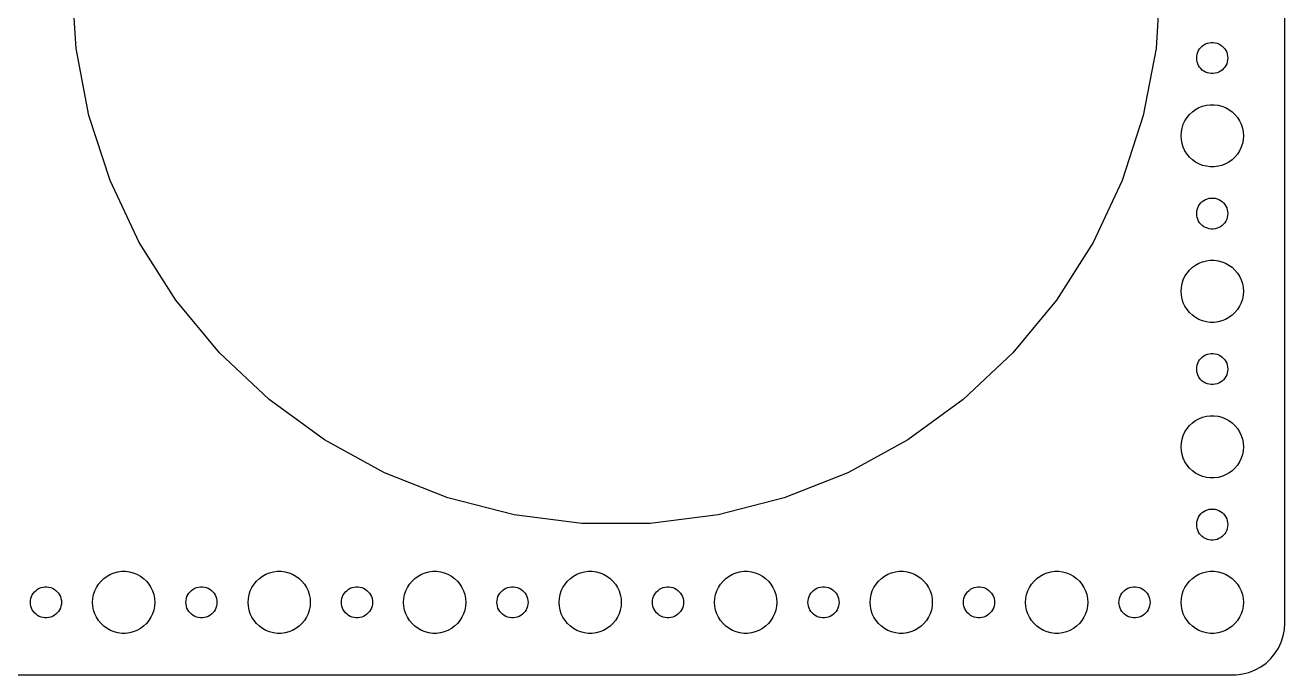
# Model space of a CAD drawing. Header units: metres. Extents: x -284 to 284, y -67 to 67.
# Drawn here: x 163 to 284.5, y -67 to -4.3 of the extents above; entities that cross this region are included whole.
import ezdxf

# ---------------------------------------------------------------- set-up
doc = ezdxf.new("R2010")
doc.units = ezdxf.units.M

msp = doc.modelspace()

# ---------------------------------------------------------------- linework, layer by layer
for p, q in [((284.5, -62), (284.5, 62)), ((167.914, -6.57999), (167.5, 0)), ((272.5, 0), (272.086, -6.57999)), ((276.861, -6.14275), (277.036, -6.07341)), ((277.036, -6.07341), (277.219, -6.02657)), ((277.219, -6.02657), (277.406, -6.00294)), ((277.406, -6.00294), (277.594, -6.00294)), ((277.594, -6.00294), (277.781, -6.02657)), ((277.781, -6.02657), (277.964, -6.07341)), ((277.964, -6.07341), (278.139, -6.14275)), ((169.149, -13.0562), (167.914, -6.57999)), ((272.086, -6.57999), (270.851, -13.0562)), ((276.012, -7.312), (276.047, -7.12695)), ((276.047, -7.12695), (276.105, -6.9478)), ((276.105, -6.9478), (276.186, -6.77736)), ((276.186, -6.77736), (276.286, -6.61832)), ((276.286, -6.61832), (276.407, -6.47318)), ((276.407, -6.47318), (276.544, -6.34422)), ((276.544, -6.34422), (276.696, -6.23351)), ((276.696, -6.23351), (276.861, -6.14275)), ((278.139, -6.14275), (278.304, -6.23351)), ((278.304, -6.23351), (278.456, -6.34422)), ((278.456, -6.34422), (278.593, -6.47318)), ((278.593, -6.47318), (278.714, -6.61832)), ((278.714, -6.61832), (278.814, -6.77736)), ((278.814, -6.77736), (278.895, -6.9478)), ((278.895, -6.9478), (278.953, -7.12695)), ((278.953, -7.12695), (278.988, -7.312)), ((276, -7.5), (276.012, -7.312)), ((276.012, -7.68799), (276, -7.5)), ((276.047, -7.87303), (276.012, -7.68799)), ((276.105, -8.05219), (276.047, -7.87303)), ((276.186, -8.22263), (276.105, -8.05219)), ((276.286, -8.38167), (276.186, -8.22263)), ((276.407, -8.52681), (276.286, -8.38167)), ((278.714, -8.38167), (278.593, -8.52681)), ((278.814, -8.22263), (278.714, -8.38167)), ((278.895, -8.05219), (278.814, -8.22263)), ((278.953, -7.87303), (278.895, -8.05219)), ((278.988, -7.68799), (278.953, -7.87303)), ((278.988, -7.312), (279, -7.5)), ((279, -7.5), (278.988, -7.68799)), ((276.544, -8.65576), (276.407, -8.52681)), ((276.696, -8.76648), (276.544, -8.65576)), ((276.861, -8.85724), (276.696, -8.76648)), ((277.036, -8.92657), (276.861, -8.85724)), ((277.219, -8.97342), (277.036, -8.92657)), ((277.406, -8.99704), (277.219, -8.97342)), ((277.594, -8.99704), (277.406, -8.99704)), ((277.781, -8.97342), (277.594, -8.99704)), ((277.964, -8.92657), (277.781, -8.97342)), ((278.139, -8.85724), (277.964, -8.92657)), ((278.304, -8.76648), (278.139, -8.85724)), ((278.456, -8.65576), (278.304, -8.76648)), ((278.593, -8.52681), (278.456, -8.65576)), ((276.223, -12.2855), (276.573, -12.1468)), ((276.573, -12.1468), (276.938, -12.0531)), ((276.938, -12.0531), (277.312, -12.0059)), ((277.312, -12.0059), (277.688, -12.0059)), ((277.688, -12.0059), (278.062, -12.0531)), ((278.062, -12.0531), (278.427, -12.1468)), ((278.427, -12.1468), (278.777, -12.2855)), ((171.187, -19.3265), (169.149, -13.0562)), ((270.851, -13.0562), (268.813, -19.3265)), ((274.871, -13.5547), (275.073, -13.2366)), ((275.073, -13.2366), (275.313, -12.9464)), ((275.313, -12.9464), (275.588, -12.6884)), ((275.588, -12.6884), (275.893, -12.467)), ((275.893, -12.467), (276.223, -12.2855)), ((278.777, -12.2855), (279.107, -12.467)), ((279.107, -12.467), (279.412, -12.6884)), ((279.412, -12.6884), (279.687, -12.9464)), ((279.687, -12.9464), (279.927, -13.2366)), ((279.927, -13.2366), (280.129, -13.5547)), ((274.524, -14.624), (274.594, -14.2539)), ((274.594, -14.2539), (274.711, -13.8956)), ((274.711, -13.8956), (274.871, -13.5547)), ((280.129, -13.5547), (280.289, -13.8956)), ((280.289, -13.8956), (280.406, -14.2539)), ((280.406, -14.2539), (280.476, -14.624)), ((274.5, -15), (274.524, -14.624)), ((274.524, -15.376), (274.5, -15)), ((274.594, -15.7461), (274.524, -15.376)), ((274.711, -16.1044), (274.594, -15.7461)), ((280.406, -15.7461), (280.289, -16.1044)), ((280.476, -15.376), (280.406, -15.7461)), ((280.476, -14.624), (280.5, -15)), ((280.5, -15), (280.476, -15.376)), ((274.871, -16.4453), (274.711, -16.1044)), ((275.073, -16.7634), (274.871, -16.4453)), ((275.313, -17.0536), (275.073, -16.7634)), ((279.927, -16.7634), (279.687, -17.0536)), ((280.129, -16.4453), (279.927, -16.7634)), ((280.289, -16.1044), (280.129, -16.4453)), ((275.588, -17.3115), (275.313, -17.0536)), ((275.893, -17.533), (275.588, -17.3115)), ((276.223, -17.7145), (275.893, -17.533)), ((276.573, -17.8532), (276.223, -17.7145)), ((276.938, -17.9469), (276.573, -17.8532)), ((277.312, -17.9941), (276.938, -17.9469)), ((277.688, -17.9941), (277.312, -17.9941)), ((278.062, -17.9469), (277.688, -17.9941)), ((278.427, -17.8532), (278.062, -17.9469)), ((278.777, -17.7145), (278.427, -17.8532)), ((279.107, -17.533), (278.777, -17.7145)), ((279.412, -17.3115), (279.107, -17.533)), ((279.687, -17.0536), (279.412, -17.3115)), ((173.994, -25.2921), (171.187, -19.3265)), ((268.813, -19.3265), (266.006, -25.2921)), ((276.105, -21.9478), (276.186, -21.7774)), ((276.186, -21.7774), (276.286, -21.6183)), ((276.286, -21.6183), (276.407, -21.4732)), ((276.407, -21.4732), (276.544, -21.3442)), ((276.544, -21.3442), (276.696, -21.2335)), ((276.696, -21.2335), (276.861, -21.1427)), ((276.861, -21.1427), (277.036, -21.0734)), ((277.036, -21.0734), (277.219, -21.0266)), ((277.219, -21.0266), (277.406, -21.003)), ((277.406, -21.003), (277.594, -21.003)), ((277.594, -21.003), (277.781, -21.0266)), ((277.781, -21.0266), (277.964, -21.0734)), ((277.964, -21.0734), (278.139, -21.1427)), ((278.139, -21.1427), (278.304, -21.2335)), ((278.304, -21.2335), (278.456, -21.3442)), ((278.456, -21.3442), (278.593, -21.4732)), ((278.593, -21.4732), (278.714, -21.6183)), ((278.714, -21.6183), (278.814, -21.7774)), ((278.814, -21.7774), (278.895, -21.9478)), ((276, -22.5), (276.012, -22.312)), ((276.012, -22.688), (276, -22.5)), ((276.012, -22.312), (276.047, -22.127)), ((276.047, -22.873), (276.012, -22.688)), ((276.047, -22.127), (276.105, -21.9478)), ((276.105, -23.0522), (276.047, -22.873)), ((276.186, -23.2226), (276.105, -23.0522)), ((278.895, -23.0522), (278.814, -23.2226)), ((278.895, -21.9478), (278.953, -22.127)), ((278.953, -22.873), (278.895, -23.0522)), ((278.953, -22.127), (278.988, -22.312)), ((278.988, -22.688), (278.953, -22.873)), ((278.988, -22.312), (279, -22.5)), ((279, -22.5), (278.988, -22.688)), ((276.286, -23.3817), (276.186, -23.2226)), ((276.407, -23.5268), (276.286, -23.3817)), ((276.544, -23.6558), (276.407, -23.5268)), ((276.696, -23.7665), (276.544, -23.6558)), ((276.861, -23.8572), (276.696, -23.7665)), ((277.036, -23.9266), (276.861, -23.8572)), ((277.219, -23.9734), (277.036, -23.9266)), ((277.406, -23.997), (277.219, -23.9734)), ((277.594, -23.997), (277.406, -23.997)), ((277.781, -23.9734), (277.594, -23.997)), ((277.964, -23.9266), (277.781, -23.9734)), ((278.139, -23.8572), (277.964, -23.9266)), ((278.304, -23.7665), (278.139, -23.8572)), ((278.456, -23.6558), (278.304, -23.7665)), ((278.593, -23.5268), (278.456, -23.6558)), ((278.714, -23.3817), (278.593, -23.5268)), ((278.814, -23.2226), (278.714, -23.3817)), ((177.527, -30.8587), (173.994, -25.2921)), ((266.006, -25.2921), (262.473, -30.8587)), ((275.313, -27.9464), (275.588, -27.6884)), ((275.588, -27.6884), (275.893, -27.467)), ((275.893, -27.467), (276.223, -27.2855)), ((276.223, -27.2855), (276.573, -27.1468)), ((276.573, -27.1468), (276.938, -27.0531)), ((276.938, -27.0531), (277.312, -27.0059)), ((277.312, -27.0059), (277.688, -27.0059)), ((277.688, -27.0059), (278.062, -27.0531)), ((278.062, -27.0531), (278.427, -27.1468)), ((278.427, -27.1468), (278.777, -27.2855)), ((278.777, -27.2855), (279.107, -27.467)), ((279.107, -27.467), (279.412, -27.6884)), ((279.412, -27.6884), (279.687, -27.9464)), ((274.594, -29.2539), (274.711, -28.8956)), ((274.711, -28.8956), (274.871, -28.5547)), ((274.871, -28.5547), (275.073, -28.2366)), ((275.073, -28.2366), (275.313, -27.9464)), ((279.687, -27.9464), (279.927, -28.2366)), ((279.927, -28.2366), (280.129, -28.5547)), ((280.129, -28.5547), (280.289, -28.8956)), ((280.289, -28.8956), (280.406, -29.2539)), ((274.5, -30), (274.524, -29.624)), ((274.524, -30.376), (274.5, -30)), ((274.524, -29.624), (274.594, -29.2539)), ((280.406, -29.2539), (280.476, -29.624)), ((280.476, -29.624), (280.5, -30)), ((280.5, -30), (280.476, -30.376)), ((181.729, -35.9387), (177.527, -30.8587)), ((262.473, -30.8587), (258.271, -35.9387)), ((274.594, -30.7461), (274.524, -30.376)), ((274.711, -31.1044), (274.594, -30.7461)), ((274.871, -31.4453), (274.711, -31.1044)), ((275.073, -31.7634), (274.871, -31.4453)), ((280.129, -31.4453), (279.927, -31.7634)), ((280.289, -31.1044), (280.129, -31.4453)), ((280.406, -30.7461), (280.289, -31.1044)), ((280.476, -30.376), (280.406, -30.7461)), ((275.313, -32.0536), (275.073, -31.7634)), ((275.588, -32.3115), (275.313, -32.0536)), ((275.893, -32.533), (275.588, -32.3115)), ((276.223, -32.7145), (275.893, -32.533)), ((276.573, -32.8532), (276.223, -32.7145)), ((278.777, -32.7145), (278.427, -32.8532)), ((279.107, -32.533), (278.777, -32.7145)), ((279.412, -32.3115), (279.107, -32.533)), ((279.687, -32.0536), (279.412, -32.3115)), ((279.927, -31.7634), (279.687, -32.0536)), ((276.938, -32.9469), (276.573, -32.8532)), ((277.312, -32.9941), (276.938, -32.9469)), ((277.688, -32.9941), (277.312, -32.9941)), ((278.062, -32.9469), (277.688, -32.9941)), ((278.427, -32.8532), (278.062, -32.9469)), ((186.535, -40.4519), (181.729, -35.9387)), ((258.271, -35.9387), (253.465, -40.4519)), ((276.407, -36.4732), (276.544, -36.3442)), ((276.544, -36.3442), (276.696, -36.2335)), ((276.696, -36.2335), (276.861, -36.1428)), ((276.861, -36.1428), (277.036, -36.0734)), ((277.036, -36.0734), (277.219, -36.0266)), ((277.219, -36.0266), (277.406, -36.003)), ((277.406, -36.003), (277.594, -36.003)), ((277.594, -36.003), (277.781, -36.0266)), ((277.781, -36.0266), (277.964, -36.0734)), ((277.964, -36.0734), (278.139, -36.1428)), ((278.139, -36.1428), (278.304, -36.2335)), ((278.304, -36.2335), (278.456, -36.3442)), ((278.456, -36.3442), (278.593, -36.4732)), ((276, -37.5), (276.012, -37.312)), ((276.012, -37.688), (276, -37.5)), ((276.012, -37.312), (276.047, -37.127)), ((276.047, -37.127), (276.105, -36.9478)), ((276.105, -36.9478), (276.186, -36.7774)), ((276.186, -36.7774), (276.286, -36.6183)), ((276.286, -36.6183), (276.407, -36.4732)), ((278.593, -36.4732), (278.714, -36.6183)), ((278.714, -36.6183), (278.814, -36.7774)), ((278.814, -36.7774), (278.895, -36.9478)), ((278.895, -36.9478), (278.953, -37.127)), ((278.953, -37.127), (278.988, -37.312)), ((278.988, -37.312), (279, -37.5)), ((279, -37.5), (278.988, -37.688)), ((276.047, -37.873), (276.012, -37.688)), ((276.105, -38.0522), (276.047, -37.873)), ((276.186, -38.2226), (276.105, -38.0522)), ((276.286, -38.3817), (276.186, -38.2226)), ((276.407, -38.5268), (276.286, -38.3817)), ((276.544, -38.6558), (276.407, -38.5268)), ((276.696, -38.7665), (276.544, -38.6558)), ((276.861, -38.8572), (276.696, -38.7665)), ((277.036, -38.9266), (276.861, -38.8572)), ((278.139, -38.8572), (277.964, -38.9266)), ((278.304, -38.7665), (278.139, -38.8572)), ((278.456, -38.6558), (278.304, -38.7665)), ((278.593, -38.5268), (278.456, -38.6558)), ((278.714, -38.3817), (278.593, -38.5268)), ((278.814, -38.2226), (278.714, -38.3817)), ((278.895, -38.0522), (278.814, -38.2226)), ((278.953, -37.873), (278.895, -38.0522)), ((278.988, -37.688), (278.953, -37.873)), ((277.219, -38.9734), (277.036, -38.9266)), ((277.406, -38.997), (277.219, -38.9734)), ((277.594, -38.997), (277.406, -38.997)), ((277.781, -38.9734), (277.594, -38.997)), ((277.964, -38.9266), (277.781, -38.9734)), ((191.869, -44.3272), (186.535, -40.4519)), ((253.465, -40.4519), (248.131, -44.3272)), ((275.588, -42.6885), (275.893, -42.467)), ((275.893, -42.467), (276.223, -42.2855)), ((276.223, -42.2855), (276.573, -42.1468)), ((276.573, -42.1468), (276.938, -42.0531)), ((276.938, -42.0531), (277.312, -42.0059)), ((277.312, -42.0059), (277.688, -42.0059)), ((277.688, -42.0059), (278.062, -42.0531)), ((278.062, -42.0531), (278.427, -42.1468)), ((278.427, -42.1468), (278.777, -42.2855)), ((278.777, -42.2855), (279.107, -42.467)), ((279.107, -42.467), (279.412, -42.6885)), ((274.711, -43.8956), (274.871, -43.5547)), ((274.871, -43.5547), (275.073, -43.2366)), ((275.073, -43.2366), (275.313, -42.9464)), ((275.313, -42.9464), (275.588, -42.6885)), ((279.412, -42.6885), (279.687, -42.9464)), ((279.687, -42.9464), (279.927, -43.2366)), ((279.927, -43.2366), (280.129, -43.5547)), ((280.129, -43.5547), (280.289, -43.8956)), ((197.647, -47.5034), (191.869, -44.3272)), ((248.131, -44.3272), (242.353, -47.5034)), ((274.5, -45), (274.524, -44.624)), ((274.524, -44.624), (274.594, -44.2539)), ((274.594, -44.2539), (274.711, -43.8956)), ((280.289, -43.8956), (280.406, -44.2539)), ((280.406, -44.2539), (280.476, -44.624)), ((280.476, -44.624), (280.5, -45)), ((274.524, -45.376), (274.5, -45)), ((274.594, -45.7461), (274.524, -45.376)), ((274.711, -46.1044), (274.594, -45.7461)), ((274.871, -46.4453), (274.711, -46.1044)), ((280.289, -46.1044), (280.129, -46.4453)), ((280.406, -45.7461), (280.289, -46.1044)), ((280.476, -45.376), (280.406, -45.7461)), ((280.5, -45), (280.476, -45.376)), ((275.073, -46.7634), (274.871, -46.4453)), ((275.313, -47.0536), (275.073, -46.7634)), ((275.588, -47.3115), (275.313, -47.0536)), ((275.893, -47.533), (275.588, -47.3115)), ((279.412, -47.3115), (279.107, -47.533)), ((279.687, -47.0536), (279.412, -47.3115)), ((279.927, -46.7634), (279.687, -47.0536)), ((280.129, -46.4453), (279.927, -46.7634)), ((203.777, -49.9305), (197.647, -47.5034)), ((242.353, -47.5034), (236.223, -49.9305)), ((276.223, -47.7145), (275.893, -47.533)), ((276.573, -47.8532), (276.223, -47.7145)), ((276.938, -47.9469), (276.573, -47.8532)), ((277.312, -47.9941), (276.938, -47.9469)), ((277.688, -47.9941), (277.312, -47.9941)), ((278.062, -47.9469), (277.688, -47.9941)), ((278.427, -47.8532), (278.062, -47.9469)), ((278.777, -47.7145), (278.427, -47.8532)), ((279.107, -47.533), (278.777, -47.7145)), ((210.162, -51.5701), (203.777, -49.9305)), ((236.223, -49.9305), (229.838, -51.5701)), ((277.036, -51.0734), (277.219, -51.0266)), ((277.219, -51.0266), (277.406, -51.003)), ((277.406, -51.003), (277.594, -51.003)), ((277.594, -51.003), (277.781, -51.0266)), ((277.781, -51.0266), (277.964, -51.0734)), ((216.703, -52.3964), (210.162, -51.5701)), ((229.838, -51.5701), (223.297, -52.3964)), ((276.012, -52.312), (276.047, -52.127)), ((276.047, -52.127), (276.105, -51.9478)), ((276.105, -51.9478), (276.186, -51.7774)), ((276.186, -51.7774), (276.286, -51.6183)), ((276.286, -51.6183), (276.407, -51.4732)), ((276.407, -51.4732), (276.544, -51.3442)), ((276.544, -51.3442), (276.696, -51.2335)), ((276.696, -51.2335), (276.861, -51.1428)), ((276.861, -51.1428), (277.036, -51.0734)), ((277.964, -51.0734), (278.139, -51.1428)), ((278.139, -51.1428), (278.304, -51.2335)), ((278.304, -51.2335), (278.456, -51.3442)), ((278.456, -51.3442), (278.593, -51.4732)), ((278.593, -51.4732), (278.714, -51.6183)), ((278.714, -51.6183), (278.814, -51.7774)), ((278.814, -51.7774), (278.895, -51.9478)), ((278.895, -51.9478), (278.953, -52.127)), ((278.953, -52.127), (278.988, -52.312)), ((223.297, -52.3964), (216.703, -52.3964)), ((276, -52.5), (276.012, -52.312)), ((276.012, -52.688), (276, -52.5)), ((276.047, -52.873), (276.012, -52.688)), ((276.105, -53.0522), (276.047, -52.873)), ((276.186, -53.2226), (276.105, -53.0522)), ((276.286, -53.3817), (276.186, -53.2226)), ((276.407, -53.5268), (276.286, -53.3817)), ((278.714, -53.3817), (278.593, -53.5268)), ((278.814, -53.2226), (278.714, -53.3817)), ((278.895, -53.0522), (278.814, -53.2226)), ((278.953, -52.873), (278.895, -53.0522)), ((278.988, -52.688), (278.953, -52.873)), ((278.988, -52.312), (279, -52.5)), ((279, -52.5), (278.988, -52.688)), ((276.544, -53.6558), (276.407, -53.5268)), ((276.696, -53.7665), (276.544, -53.6558)), ((276.861, -53.8572), (276.696, -53.7665)), ((277.036, -53.9266), (276.861, -53.8572)), ((277.219, -53.9734), (277.036, -53.9266)), ((277.406, -53.997), (277.219, -53.9734)), ((277.594, -53.997), (277.406, -53.997)), ((277.781, -53.9734), (277.594, -53.997)), ((277.964, -53.9266), (277.781, -53.9734)), ((278.139, -53.8572), (277.964, -53.9266)), ((278.304, -53.7665), (278.139, -53.8572)), ((278.456, -53.6558), (278.304, -53.7665)), ((278.593, -53.5268), (278.456, -53.6558)), ((171.573, -57.1468), (171.938, -57.0531)), ((171.938, -57.0531), (172.312, -57.0059)), ((172.312, -57.0059), (172.688, -57.0059)), ((172.688, -57.0059), (173.062, -57.0531)), ((173.062, -57.0531), (173.427, -57.1468)), ((186.573, -57.1468), (186.938, -57.0531)), ((186.938, -57.0531), (187.312, -57.0059)), ((187.312, -57.0059), (187.688, -57.0059)), ((187.688, -57.0059), (188.062, -57.0531)), ((188.062, -57.0531), (188.427, -57.1468)), ((201.573, -57.1468), (201.938, -57.0531)), ((201.938, -57.0531), (202.312, -57.0059)), ((202.312, -57.0059), (202.688, -57.0059)), ((202.688, -57.0059), (203.062, -57.0531)), ((203.062, -57.0531), (203.427, -57.1468)), ((216.573, -57.1468), (216.938, -57.0531)), ((216.938, -57.0531), (217.312, -57.0059)), ((217.312, -57.0059), (217.688, -57.0059)), ((217.688, -57.0059), (218.062, -57.0531)), ((218.062, -57.0531), (218.427, -57.1468)), ((231.573, -57.1468), (231.938, -57.0531)), ((231.938, -57.0531), (232.312, -57.0059)), ((232.312, -57.0059), (232.688, -57.0059)), ((232.688, -57.0059), (233.062, -57.0531)), ((233.062, -57.0531), (233.427, -57.1468)), ((246.573, -57.1468), (246.938, -57.0531)), ((246.938, -57.0531), (247.312, -57.0059)), ((247.312, -57.0059), (247.688, -57.0059)), ((247.688, -57.0059), (248.062, -57.0531)), ((248.062, -57.0531), (248.427, -57.1468)), ((261.573, -57.1468), (261.938, -57.0531)), ((261.938, -57.0531), (262.312, -57.0059)), ((262.312, -57.0059), (262.688, -57.0059)), ((262.688, -57.0059), (263.062, -57.0531)), ((263.062, -57.0531), (263.427, -57.1468)), ((276.573, -57.1468), (276.938, -57.0531)), ((276.938, -57.0531), (277.312, -57.0059)), ((277.312, -57.0059), (277.688, -57.0059)), ((277.688, -57.0059), (278.062, -57.0531)), ((278.062, -57.0531), (278.427, -57.1468)), ((169.871, -58.5547), (170.073, -58.2366)), ((170.073, -58.2366), (170.313, -57.9464)), ((170.313, -57.9464), (170.588, -57.6885)), ((170.588, -57.6885), (170.893, -57.467)), ((170.893, -57.467), (171.223, -57.2855)), ((171.223, -57.2855), (171.573, -57.1468)), ((173.427, -57.1468), (173.777, -57.2855)), ((173.777, -57.2855), (174.107, -57.467)), ((174.107, -57.467), (174.412, -57.6885)), ((174.412, -57.6885), (174.687, -57.9464)), ((174.687, -57.9464), (174.927, -58.2366)), ((174.927, -58.2366), (175.129, -58.5547)), ((184.871, -58.5547), (185.073, -58.2366)), ((185.073, -58.2366), (185.313, -57.9464)), ((185.313, -57.9464), (185.588, -57.6885)), ((185.588, -57.6885), (185.893, -57.467)), ((185.893, -57.467), (186.223, -57.2855)), ((186.223, -57.2855), (186.573, -57.1468)), ((188.427, -57.1468), (188.777, -57.2855)), ((188.777, -57.2855), (189.107, -57.467)), ((189.107, -57.467), (189.412, -57.6885)), ((189.412, -57.6885), (189.687, -57.9464)), ((189.687, -57.9464), (189.927, -58.2366)), ((189.927, -58.2366), (190.129, -58.5547)), ((199.871, -58.5547), (200.073, -58.2366)), ((200.073, -58.2366), (200.313, -57.9464)), ((200.313, -57.9464), (200.588, -57.6885)), ((200.588, -57.6885), (200.893, -57.467)), ((200.893, -57.467), (201.223, -57.2855)), ((201.223, -57.2855), (201.573, -57.1468)), ((203.427, -57.1468), (203.777, -57.2855)), ((203.777, -57.2855), (204.107, -57.467)), ((204.107, -57.467), (204.412, -57.6885)), ((204.412, -57.6885), (204.687, -57.9464)), ((204.687, -57.9464), (204.927, -58.2366)), ((204.927, -58.2366), (205.129, -58.5547)), ((214.871, -58.5547), (215.073, -58.2366)), ((215.073, -58.2366), (215.313, -57.9464)), ((215.313, -57.9464), (215.588, -57.6885)), ((215.588, -57.6885), (215.893, -57.467)), ((215.893, -57.467), (216.223, -57.2855)), ((216.223, -57.2855), (216.573, -57.1468)), ((218.427, -57.1468), (218.777, -57.2855)), ((218.777, -57.2855), (219.107, -57.467)), ((219.107, -57.467), (219.412, -57.6885)), ((219.412, -57.6885), (219.687, -57.9464)), ((219.687, -57.9464), (219.927, -58.2366)), ((219.927, -58.2366), (220.129, -58.5547)), ((229.871, -58.5547), (230.073, -58.2366)), ((230.073, -58.2366), (230.313, -57.9464)), ((230.313, -57.9464), (230.588, -57.6885)), ((230.588, -57.6885), (230.893, -57.467)), ((230.893, -57.467), (231.223, -57.2855)), ((231.223, -57.2855), (231.573, -57.1468)), ((233.427, -57.1468), (233.777, -57.2855)), ((233.777, -57.2855), (234.107, -57.467)), ((234.107, -57.467), (234.412, -57.6885)), ((234.412, -57.6885), (234.687, -57.9464)), ((234.687, -57.9464), (234.927, -58.2366)), ((234.927, -58.2366), (235.129, -58.5547)), ((244.871, -58.5547), (245.073, -58.2366)), ((245.073, -58.2366), (245.313, -57.9464)), ((245.313, -57.9464), (245.588, -57.6885)), ((245.588, -57.6885), (245.893, -57.467)), ((245.893, -57.467), (246.223, -57.2855)), ((246.223, -57.2855), (246.573, -57.1468)), ((248.427, -57.1468), (248.777, -57.2855)), ((248.777, -57.2855), (249.107, -57.467)), ((249.107, -57.467), (249.412, -57.6885)), ((249.412, -57.6885), (249.687, -57.9464)), ((249.687, -57.9464), (249.927, -58.2366)), ((249.927, -58.2366), (250.129, -58.5547)), ((259.871, -58.5547), (260.073, -58.2366)), ((260.073, -58.2366), (260.313, -57.9464)), ((260.313, -57.9464), (260.588, -57.6885)), ((260.588, -57.6885), (260.893, -57.467)), ((260.893, -57.467), (261.223, -57.2855)), ((261.223, -57.2855), (261.573, -57.1468)), ((263.427, -57.1468), (263.777, -57.2855)), ((263.777, -57.2855), (264.107, -57.467)), ((264.107, -57.467), (264.412, -57.6885)), ((264.412, -57.6885), (264.687, -57.9464)), ((264.687, -57.9464), (264.927, -58.2366)), ((264.927, -58.2366), (265.129, -58.5547)), ((274.871, -58.5547), (275.073, -58.2366)), ((275.073, -58.2366), (275.313, -57.9464)), ((275.313, -57.9464), (275.588, -57.6885)), ((275.588, -57.6885), (275.893, -57.467)), ((275.893, -57.467), (276.223, -57.2855)), ((276.223, -57.2855), (276.573, -57.1468)), ((278.427, -57.1468), (278.777, -57.2855)), ((278.777, -57.2855), (279.107, -57.467)), ((279.107, -57.467), (279.412, -57.6885)), ((279.412, -57.6885), (279.687, -57.9464)), ((279.687, -57.9464), (279.927, -58.2366)), ((279.927, -58.2366), (280.129, -58.5547)), ((163.547, -59.627), (163.605, -59.4478)), ((163.605, -59.4478), (163.686, -59.2774)), ((163.686, -59.2774), (163.786, -59.1183)), ((163.786, -59.1183), (163.907, -58.9732)), ((163.907, -58.9732), (164.044, -58.8442)), ((164.044, -58.8442), (164.196, -58.7335)), ((164.196, -58.7335), (164.361, -58.6428)), ((164.361, -58.6428), (164.536, -58.5734)), ((164.536, -58.5734), (164.719, -58.5266)), ((164.719, -58.5266), (164.906, -58.503)), ((164.906, -58.503), (165.094, -58.503)), ((165.094, -58.503), (165.281, -58.5266)), ((165.281, -58.5266), (165.464, -58.5734)), ((165.464, -58.5734), (165.639, -58.6428)), ((165.639, -58.6428), (165.804, -58.7335)), ((165.804, -58.7335), (165.956, -58.8442)), ((165.956, -58.8442), (166.093, -58.9732)), ((166.093, -58.9732), (166.214, -59.1183)), ((166.214, -59.1183), (166.314, -59.2774)), ((166.314, -59.2774), (166.395, -59.4478)), ((166.395, -59.4478), (166.453, -59.627)), ((169.524, -59.624), (169.594, -59.2539)), ((169.594, -59.2539), (169.711, -58.8956)), ((169.711, -58.8956), (169.871, -58.5547)), ((175.129, -58.5547), (175.289, -58.8956)), ((175.289, -58.8956), (175.406, -59.2539)), ((175.406, -59.2539), (175.476, -59.624)), ((178.547, -59.627), (178.605, -59.4478)), ((178.605, -59.4478), (178.686, -59.2774)), ((178.686, -59.2774), (178.786, -59.1183)), ((178.786, -59.1183), (178.907, -58.9732)), ((178.907, -58.9732), (179.044, -58.8442)), ((179.044, -58.8442), (179.196, -58.7335)), ((179.196, -58.7335), (179.361, -58.6428)), ((179.361, -58.6428), (179.536, -58.5734)), ((179.536, -58.5734), (179.719, -58.5266)), ((179.719, -58.5266), (179.906, -58.503)), ((179.906, -58.503), (180.094, -58.503)), ((180.094, -58.503), (180.281, -58.5266)), ((180.281, -58.5266), (180.464, -58.5734)), ((180.464, -58.5734), (180.639, -58.6428)), ((180.639, -58.6428), (180.804, -58.7335)), ((180.804, -58.7335), (180.956, -58.8442)), ((180.956, -58.8442), (181.093, -58.9732)), ((181.093, -58.9732), (181.214, -59.1183)), ((181.214, -59.1183), (181.314, -59.2774)), ((181.314, -59.2774), (181.395, -59.4478)), ((181.395, -59.4478), (181.453, -59.627)), ((184.524, -59.624), (184.594, -59.2539)), ((184.594, -59.2539), (184.711, -58.8956)), ((184.711, -58.8956), (184.871, -58.5547)), ((190.129, -58.5547), (190.289, -58.8956)), ((190.289, -58.8956), (190.406, -59.2539)), ((190.406, -59.2539), (190.476, -59.624)), ((193.547, -59.627), (193.605, -59.4478)), ((193.605, -59.4478), (193.686, -59.2774)), ((193.686, -59.2774), (193.786, -59.1183)), ((193.786, -59.1183), (193.907, -58.9732)), ((193.907, -58.9732), (194.044, -58.8442)), ((194.044, -58.8442), (194.196, -58.7335)), ((194.196, -58.7335), (194.361, -58.6428)), ((194.361, -58.6428), (194.536, -58.5734)), ((194.536, -58.5734), (194.719, -58.5266)), ((194.719, -58.5266), (194.906, -58.503)), ((194.906, -58.503), (195.094, -58.503)), ((195.094, -58.503), (195.281, -58.5266)), ((195.281, -58.5266), (195.464, -58.5734)), ((195.464, -58.5734), (195.639, -58.6428)), ((195.639, -58.6428), (195.804, -58.7335)), ((195.804, -58.7335), (195.956, -58.8442)), ((195.956, -58.8442), (196.093, -58.9732)), ((196.093, -58.9732), (196.214, -59.1183)), ((196.214, -59.1183), (196.314, -59.2774)), ((196.314, -59.2774), (196.395, -59.4478)), ((196.395, -59.4478), (196.453, -59.627)), ((199.524, -59.624), (199.594, -59.2539)), ((199.594, -59.2539), (199.711, -58.8956)), ((199.711, -58.8956), (199.871, -58.5547)), ((205.129, -58.5547), (205.289, -58.8956)), ((205.289, -58.8956), (205.406, -59.2539)), ((205.406, -59.2539), (205.476, -59.624)), ((208.547, -59.627), (208.605, -59.4478)), ((208.605, -59.4478), (208.686, -59.2774)), ((208.686, -59.2774), (208.786, -59.1183)), ((208.786, -59.1183), (208.907, -58.9732)), ((208.907, -58.9732), (209.044, -58.8442)), ((209.044, -58.8442), (209.196, -58.7335)), ((209.196, -58.7335), (209.361, -58.6428)), ((209.361, -58.6428), (209.536, -58.5734)), ((209.536, -58.5734), (209.719, -58.5266)), ((209.719, -58.5266), (209.906, -58.503)), ((209.906, -58.503), (210.094, -58.503)), ((210.094, -58.503), (210.281, -58.5266)), ((210.281, -58.5266), (210.464, -58.5734)), ((210.464, -58.5734), (210.639, -58.6428)), ((210.639, -58.6428), (210.804, -58.7335)), ((210.804, -58.7335), (210.956, -58.8442)), ((210.956, -58.8442), (211.093, -58.9732)), ((211.093, -58.9732), (211.214, -59.1183)), ((211.214, -59.1183), (211.314, -59.2774)), ((211.314, -59.2774), (211.395, -59.4478)), ((211.395, -59.4478), (211.453, -59.627)), ((214.524, -59.624), (214.594, -59.2539)), ((214.594, -59.2539), (214.711, -58.8956)), ((214.711, -58.8956), (214.871, -58.5547)), ((220.129, -58.5547), (220.289, -58.8956)), ((220.289, -58.8956), (220.406, -59.2539)), ((220.406, -59.2539), (220.476, -59.624)), ((223.547, -59.627), (223.605, -59.4478)), ((223.605, -59.4478), (223.686, -59.2774)), ((223.686, -59.2774), (223.786, -59.1183)), ((223.786, -59.1183), (223.907, -58.9732)), ((223.907, -58.9732), (224.044, -58.8442)), ((224.044, -58.8442), (224.196, -58.7335)), ((224.196, -58.7335), (224.361, -58.6428)), ((224.361, -58.6428), (224.536, -58.5734)), ((224.536, -58.5734), (224.719, -58.5266)), ((224.719, -58.5266), (224.906, -58.503)), ((224.906, -58.503), (225.094, -58.503)), ((225.094, -58.503), (225.281, -58.5266)), ((225.281, -58.5266), (225.464, -58.5734)), ((225.464, -58.5734), (225.639, -58.6428)), ((225.639, -58.6428), (225.804, -58.7335)), ((225.804, -58.7335), (225.956, -58.8442)), ((225.956, -58.8442), (226.093, -58.9732)), ((226.093, -58.9732), (226.214, -59.1183)), ((226.214, -59.1183), (226.314, -59.2774)), ((226.314, -59.2774), (226.395, -59.4478)), ((226.395, -59.4478), (226.453, -59.627)), ((229.524, -59.624), (229.594, -59.2539)), ((229.594, -59.2539), (229.711, -58.8956)), ((229.711, -58.8956), (229.871, -58.5547)), ((235.129, -58.5547), (235.289, -58.8956)), ((235.289, -58.8956), (235.406, -59.2539)), ((235.406, -59.2539), (235.476, -59.624)), ((238.547, -59.627), (238.605, -59.4478)), ((238.605, -59.4478), (238.686, -59.2774)), ((238.686, -59.2774), (238.786, -59.1183)), ((238.786, -59.1183), (238.907, -58.9732)), ((238.907, -58.9732), (239.044, -58.8442)), ((239.044, -58.8442), (239.196, -58.7335)), ((239.196, -58.7335), (239.361, -58.6428)), ((239.361, -58.6428), (239.536, -58.5734)), ((239.536, -58.5734), (239.719, -58.5266)), ((239.719, -58.5266), (239.906, -58.503)), ((239.906, -58.503), (240.094, -58.503)), ((240.094, -58.503), (240.281, -58.5266)), ((240.281, -58.5266), (240.464, -58.5734)), ((240.464, -58.5734), (240.639, -58.6428)), ((240.639, -58.6428), (240.804, -58.7335)), ((240.804, -58.7335), (240.956, -58.8442)), ((240.956, -58.8442), (241.093, -58.9732)), ((241.093, -58.9732), (241.214, -59.1183)), ((241.214, -59.1183), (241.314, -59.2774)), ((241.314, -59.2774), (241.395, -59.4478)), ((241.395, -59.4478), (241.453, -59.627)), ((244.524, -59.624), (244.594, -59.2539)), ((244.594, -59.2539), (244.711, -58.8956)), ((244.711, -58.8956), (244.871, -58.5547)), ((250.129, -58.5547), (250.289, -58.8956)), ((250.289, -58.8956), (250.406, -59.2539)), ((250.406, -59.2539), (250.476, -59.624)), ((253.547, -59.627), (253.605, -59.4478)), ((253.605, -59.4478), (253.686, -59.2774)), ((253.686, -59.2774), (253.786, -59.1183)), ((253.786, -59.1183), (253.907, -58.9732)), ((253.907, -58.9732), (254.044, -58.8442)), ((254.044, -58.8442), (254.196, -58.7335)), ((254.196, -58.7335), (254.361, -58.6428)), ((254.361, -58.6428), (254.536, -58.5734)), ((254.536, -58.5734), (254.719, -58.5266)), ((254.719, -58.5266), (254.906, -58.503)), ((254.906, -58.503), (255.094, -58.503)), ((255.094, -58.503), (255.281, -58.5266)), ((255.281, -58.5266), (255.464, -58.5734)), ((255.464, -58.5734), (255.639, -58.6428)), ((255.639, -58.6428), (255.804, -58.7335)), ((255.804, -58.7335), (255.956, -58.8442)), ((255.956, -58.8442), (256.093, -58.9732)), ((256.093, -58.9732), (256.214, -59.1183)), ((256.214, -59.1183), (256.314, -59.2774)), ((256.314, -59.2774), (256.395, -59.4478)), ((256.395, -59.4478), (256.453, -59.627)), ((259.524, -59.624), (259.594, -59.2539)), ((259.594, -59.2539), (259.711, -58.8956)), ((259.711, -58.8956), (259.871, -58.5547)), ((265.129, -58.5547), (265.289, -58.8956)), ((265.289, -58.8956), (265.406, -59.2539)), ((265.406, -59.2539), (265.476, -59.624)), ((268.547, -59.627), (268.605, -59.4478)), ((268.605, -59.4478), (268.686, -59.2774)), ((268.686, -59.2774), (268.786, -59.1183)), ((268.786, -59.1183), (268.907, -58.9732)), ((268.907, -58.9732), (269.044, -58.8442)), ((269.044, -58.8442), (269.196, -58.7335)), ((269.196, -58.7335), (269.361, -58.6428)), ((269.361, -58.6428), (269.536, -58.5734)), ((269.536, -58.5734), (269.719, -58.5266)), ((269.719, -58.5266), (269.906, -58.503)), ((269.906, -58.503), (270.094, -58.503)), ((270.094, -58.503), (270.281, -58.5266)), ((270.281, -58.5266), (270.464, -58.5734)), ((270.464, -58.5734), (270.639, -58.6428)), ((270.639, -58.6428), (270.804, -58.7335)), ((270.804, -58.7335), (270.956, -58.8442)), ((270.956, -58.8442), (271.093, -58.9732)), ((271.093, -58.9732), (271.214, -59.1183)), ((271.214, -59.1183), (271.314, -59.2774)), ((271.314, -59.2774), (271.395, -59.4478)), ((271.395, -59.4478), (271.453, -59.627)), ((274.524, -59.624), (274.594, -59.2539)), ((274.594, -59.2539), (274.711, -58.8956)), ((274.711, -58.8956), (274.871, -58.5547)), ((280.129, -58.5547), (280.289, -58.8956)), ((280.289, -58.8956), (280.406, -59.2539)), ((280.406, -59.2539), (280.476, -59.624)), ((163.5, -60), (163.512, -59.812)), ((163.512, -60.188), (163.5, -60)), ((163.512, -59.812), (163.547, -59.627)), ((163.547, -60.373), (163.512, -60.188)), ((163.605, -60.5522), (163.547, -60.373)), ((163.686, -60.7226), (163.605, -60.5522)), ((163.786, -60.8817), (163.686, -60.7226)), ((166.314, -60.7226), (166.214, -60.8817)), ((166.395, -60.5522), (166.314, -60.7226)), ((166.453, -60.373), (166.395, -60.5522)), ((166.453, -59.627), (166.488, -59.812)), ((166.488, -60.188), (166.453, -60.373)), ((166.488, -59.812), (166.5, -60)), ((166.5, -60), (166.488, -60.188)), ((169.5, -60), (169.524, -59.624)), ((169.524, -60.376), (169.5, -60)), ((169.594, -60.7461), (169.524, -60.376)), ((169.711, -61.1044), (169.594, -60.7461)), ((175.406, -60.7461), (175.289, -61.1044)), ((175.476, -60.376), (175.406, -60.7461)), ((175.476, -59.624), (175.5, -60)), ((175.5, -60), (175.476, -60.376)), ((178.5, -60), (178.512, -59.812)), ((178.512, -60.188), (178.5, -60)), ((178.512, -59.812), (178.547, -59.627)), ((178.547, -60.373), (178.512, -60.188)), ((178.605, -60.5522), (178.547, -60.373)), ((178.686, -60.7226), (178.605, -60.5522)), ((178.786, -60.8817), (178.686, -60.7226)), ((181.314, -60.7226), (181.214, -60.8817)), ((181.395, -60.5522), (181.314, -60.7226)), ((181.453, -60.373), (181.395, -60.5522)), ((181.453, -59.627), (181.488, -59.812)), ((181.488, -60.188), (181.453, -60.373)), ((181.488, -59.812), (181.5, -60)), ((181.5, -60), (181.488, -60.188)), ((184.5, -60), (184.524, -59.624)), ((184.524, -60.376), (184.5, -60)), ((184.594, -60.7461), (184.524, -60.376)), ((184.711, -61.1044), (184.594, -60.7461)), ((190.406, -60.7461), (190.289, -61.1044)), ((190.476, -60.376), (190.406, -60.7461)), ((190.476, -59.624), (190.5, -60)), ((190.5, -60), (190.476, -60.376)), ((193.5, -60), (193.512, -59.812)), ((193.512, -60.188), (193.5, -60)), ((193.512, -59.812), (193.547, -59.627)), ((193.547, -60.373), (193.512, -60.188)), ((193.605, -60.5522), (193.547, -60.373)), ((193.686, -60.7226), (193.605, -60.5522)), ((193.786, -60.8817), (193.686, -60.7226)), ((196.314, -60.7226), (196.214, -60.8817)), ((196.395, -60.5522), (196.314, -60.7226)), ((196.453, -60.373), (196.395, -60.5522)), ((196.453, -59.627), (196.488, -59.812)), ((196.488, -60.188), (196.453, -60.373)), ((196.488, -59.812), (196.5, -60)), ((196.5, -60), (196.488, -60.188)), ((199.5, -60), (199.524, -59.624)), ((199.524, -60.376), (199.5, -60)), ((199.594, -60.7461), (199.524, -60.376)), ((199.711, -61.1044), (199.594, -60.7461)), ((205.406, -60.7461), (205.289, -61.1044)), ((205.476, -60.376), (205.406, -60.7461)), ((205.476, -59.624), (205.5, -60)), ((205.5, -60), (205.476, -60.376)), ((208.5, -60), (208.512, -59.812)), ((208.512, -60.188), (208.5, -60)), ((208.512, -59.812), (208.547, -59.627)), ((208.547, -60.373), (208.512, -60.188)), ((208.605, -60.5522), (208.547, -60.373)), ((208.686, -60.7226), (208.605, -60.5522)), ((208.786, -60.8817), (208.686, -60.7226)), ((211.314, -60.7226), (211.214, -60.8817)), ((211.395, -60.5522), (211.314, -60.7226)), ((211.453, -60.373), (211.395, -60.5522)), ((211.453, -59.627), (211.488, -59.812)), ((211.488, -60.188), (211.453, -60.373)), ((211.488, -59.812), (211.5, -60)), ((211.5, -60), (211.488, -60.188)), ((214.5, -60), (214.524, -59.624)), ((214.524, -60.376), (214.5, -60)), ((214.594, -60.7461), (214.524, -60.376)), ((214.711, -61.1044), (214.594, -60.7461)), ((220.406, -60.7461), (220.289, -61.1044)), ((220.476, -60.376), (220.406, -60.7461)), ((220.476, -59.624), (220.5, -60)), ((220.5, -60), (220.476, -60.376)), ((223.5, -60), (223.512, -59.812)), ((223.512, -60.188), (223.5, -60)), ((223.512, -59.812), (223.547, -59.627)), ((223.547, -60.373), (223.512, -60.188)), ((223.605, -60.5522), (223.547, -60.373)), ((223.686, -60.7226), (223.605, -60.5522)), ((223.786, -60.8817), (223.686, -60.7226)), ((226.314, -60.7226), (226.214, -60.8817)), ((226.395, -60.5522), (226.314, -60.7226)), ((226.453, -60.373), (226.395, -60.5522)), ((226.453, -59.627), (226.488, -59.812)), ((226.488, -60.188), (226.453, -60.373)), ((226.488, -59.812), (226.5, -60)), ((226.5, -60), (226.488, -60.188)), ((229.5, -60), (229.524, -59.624)), ((229.524, -60.376), (229.5, -60)), ((229.594, -60.7461), (229.524, -60.376)), ((229.711, -61.1044), (229.594, -60.7461)), ((235.406, -60.7461), (235.289, -61.1044)), ((235.476, -60.376), (235.406, -60.7461)), ((235.476, -59.624), (235.5, -60)), ((235.5, -60), (235.476, -60.376)), ((238.5, -60), (238.512, -59.812)), ((238.512, -60.188), (238.5, -60)), ((238.512, -59.812), (238.547, -59.627)), ((238.547, -60.373), (238.512, -60.188)), ((238.605, -60.5522), (238.547, -60.373)), ((238.686, -60.7226), (238.605, -60.5522)), ((238.786, -60.8817), (238.686, -60.7226)), ((241.314, -60.7226), (241.214, -60.8817)), ((241.395, -60.5522), (241.314, -60.7226)), ((241.453, -60.373), (241.395, -60.5522)), ((241.453, -59.627), (241.488, -59.812)), ((241.488, -60.188), (241.453, -60.373)), ((241.488, -59.812), (241.5, -60)), ((241.5, -60), (241.488, -60.188)), ((244.5, -60), (244.524, -59.624)), ((244.524, -60.376), (244.5, -60)), ((244.594, -60.7461), (244.524, -60.376)), ((244.711, -61.1044), (244.594, -60.7461)), ((250.406, -60.7461), (250.289, -61.1044)), ((250.476, -60.376), (250.406, -60.7461)), ((250.476, -59.624), (250.5, -60)), ((250.5, -60), (250.476, -60.376)), ((253.5, -60), (253.512, -59.812)), ((253.512, -60.188), (253.5, -60)), ((253.512, -59.812), (253.547, -59.627)), ((253.547, -60.373), (253.512, -60.188)), ((253.605, -60.5522), (253.547, -60.373)), ((253.686, -60.7226), (253.605, -60.5522)), ((253.786, -60.8817), (253.686, -60.7226)), ((256.314, -60.7226), (256.214, -60.8817)), ((256.395, -60.5522), (256.314, -60.7226)), ((256.453, -60.373), (256.395, -60.5522)), ((256.453, -59.627), (256.488, -59.812)), ((256.488, -60.188), (256.453, -60.373)), ((256.488, -59.812), (256.5, -60)), ((256.5, -60), (256.488, -60.188)), ((259.5, -60), (259.524, -59.624)), ((259.524, -60.376), (259.5, -60)), ((259.594, -60.7461), (259.524, -60.376)), ((259.711, -61.1044), (259.594, -60.7461)), ((265.406, -60.7461), (265.289, -61.1044)), ((265.476, -60.376), (265.406, -60.7461)), ((265.476, -59.624), (265.5, -60)), ((265.5, -60), (265.476, -60.376)), ((268.5, -60), (268.512, -59.812)), ((268.512, -60.188), (268.5, -60)), ((268.512, -59.812), (268.547, -59.627)), ((268.547, -60.373), (268.512, -60.188)), ((268.605, -60.5522), (268.547, -60.373)), ((268.686, -60.7226), (268.605, -60.5522)), ((268.786, -60.8817), (268.686, -60.7226)), ((271.314, -60.7226), (271.214, -60.8817)), ((271.395, -60.5522), (271.314, -60.7226)), ((271.453, -60.373), (271.395, -60.5522)), ((271.453, -59.627), (271.488, -59.812)), ((271.488, -60.188), (271.453, -60.373)), ((271.488, -59.812), (271.5, -60)), ((271.5, -60), (271.488, -60.188)), ((274.5, -60), (274.524, -59.624)), ((274.524, -60.376), (274.5, -60)), ((274.594, -60.7461), (274.524, -60.376)), ((274.711, -61.1044), (274.594, -60.7461)), ((280.406, -60.7461), (280.289, -61.1044)), ((280.476, -60.376), (280.406, -60.7461)), ((280.476, -59.624), (280.5, -60)), ((280.5, -60), (280.476, -60.376)), ((163.907, -61.0268), (163.786, -60.8817)), ((164.044, -61.1558), (163.907, -61.0268)), ((164.196, -61.2665), (164.044, -61.1558)), ((164.361, -61.3572), (164.196, -61.2665)), ((164.536, -61.4266), (164.361, -61.3572)), ((164.719, -61.4734), (164.536, -61.4266)), ((164.906, -61.497), (164.719, -61.4734)), ((165.094, -61.497), (164.906, -61.497)), ((165.281, -61.4734), (165.094, -61.497)), ((165.464, -61.4266), (165.281, -61.4734)), ((165.639, -61.3572), (165.464, -61.4266)), ((165.804, -61.2665), (165.639, -61.3572)), ((165.956, -61.1558), (165.804, -61.2665)), ((166.093, -61.0268), (165.956, -61.1558)), ((166.214, -60.8817), (166.093, -61.0268)), ((169.871, -61.4453), (169.711, -61.1044)), ((170.073, -61.7634), (169.871, -61.4453)), ((170.313, -62.0536), (170.073, -61.7634)), ((174.927, -61.7634), (174.687, -62.0536)), ((175.129, -61.4453), (174.927, -61.7634)), ((175.289, -61.1044), (175.129, -61.4453)), ((178.907, -61.0268), (178.786, -60.8817)), ((179.044, -61.1558), (178.907, -61.0268)), ((179.196, -61.2665), (179.044, -61.1558)), ((179.361, -61.3572), (179.196, -61.2665)), ((179.536, -61.4266), (179.361, -61.3572)), ((179.719, -61.4734), (179.536, -61.4266)), ((179.906, -61.497), (179.719, -61.4734)), ((180.094, -61.497), (179.906, -61.497)), ((180.281, -61.4734), (180.094, -61.497)), ((180.464, -61.4266), (180.281, -61.4734)), ((180.639, -61.3572), (180.464, -61.4266)), ((180.804, -61.2665), (180.639, -61.3572)), ((180.956, -61.1558), (180.804, -61.2665)), ((181.093, -61.0268), (180.956, -61.1558)), ((181.214, -60.8817), (181.093, -61.0268)), ((184.871, -61.4453), (184.711, -61.1044)), ((185.073, -61.7634), (184.871, -61.4453)), ((185.313, -62.0536), (185.073, -61.7634)), ((189.927, -61.7634), (189.687, -62.0536)), ((190.129, -61.4453), (189.927, -61.7634)), ((190.289, -61.1044), (190.129, -61.4453)), ((193.907, -61.0268), (193.786, -60.8817)), ((194.044, -61.1558), (193.907, -61.0268)), ((194.196, -61.2665), (194.044, -61.1558)), ((194.361, -61.3572), (194.196, -61.2665)), ((194.536, -61.4266), (194.361, -61.3572)), ((194.719, -61.4734), (194.536, -61.4266)), ((194.906, -61.497), (194.719, -61.4734)), ((195.094, -61.497), (194.906, -61.497)), ((195.281, -61.4734), (195.094, -61.497)), ((195.464, -61.4266), (195.281, -61.4734)), ((195.639, -61.3572), (195.464, -61.4266)), ((195.804, -61.2665), (195.639, -61.3572)), ((195.956, -61.1558), (195.804, -61.2665)), ((196.093, -61.0268), (195.956, -61.1558)), ((196.214, -60.8817), (196.093, -61.0268)), ((199.871, -61.4453), (199.711, -61.1044)), ((200.073, -61.7634), (199.871, -61.4453)), ((200.313, -62.0536), (200.073, -61.7634)), ((204.927, -61.7634), (204.687, -62.0536)), ((205.129, -61.4453), (204.927, -61.7634)), ((205.289, -61.1044), (205.129, -61.4453)), ((208.907, -61.0268), (208.786, -60.8817)), ((209.044, -61.1558), (208.907, -61.0268)), ((209.196, -61.2665), (209.044, -61.1558)), ((209.361, -61.3572), (209.196, -61.2665)), ((209.536, -61.4266), (209.361, -61.3572)), ((209.719, -61.4734), (209.536, -61.4266)), ((209.906, -61.497), (209.719, -61.4734)), ((210.094, -61.497), (209.906, -61.497)), ((210.281, -61.4734), (210.094, -61.497)), ((210.464, -61.4266), (210.281, -61.4734)), ((210.639, -61.3572), (210.464, -61.4266)), ((210.804, -61.2665), (210.639, -61.3572)), ((210.956, -61.1558), (210.804, -61.2665)), ((211.093, -61.0268), (210.956, -61.1558)), ((211.214, -60.8817), (211.093, -61.0268)), ((214.871, -61.4453), (214.711, -61.1044)), ((215.073, -61.7634), (214.871, -61.4453)), ((215.313, -62.0536), (215.073, -61.7634)), ((219.927, -61.7634), (219.687, -62.0536)), ((220.129, -61.4453), (219.927, -61.7634)), ((220.289, -61.1044), (220.129, -61.4453)), ((223.907, -61.0268), (223.786, -60.8817)), ((224.044, -61.1558), (223.907, -61.0268)), ((224.196, -61.2665), (224.044, -61.1558)), ((224.361, -61.3572), (224.196, -61.2665)), ((224.536, -61.4266), (224.361, -61.3572)), ((224.719, -61.4734), (224.536, -61.4266)), ((224.906, -61.497), (224.719, -61.4734)), ((225.094, -61.497), (224.906, -61.497)), ((225.281, -61.4734), (225.094, -61.497)), ((225.464, -61.4266), (225.281, -61.4734)), ((225.639, -61.3572), (225.464, -61.4266)), ((225.804, -61.2665), (225.639, -61.3572)), ((225.956, -61.1558), (225.804, -61.2665)), ((226.093, -61.0268), (225.956, -61.1558)), ((226.214, -60.8817), (226.093, -61.0268)), ((229.871, -61.4453), (229.711, -61.1044)), ((230.073, -61.7634), (229.871, -61.4453)), ((230.313, -62.0536), (230.073, -61.7634)), ((234.927, -61.7634), (234.687, -62.0536)), ((235.129, -61.4453), (234.927, -61.7634)), ((235.289, -61.1044), (235.129, -61.4453)), ((238.907, -61.0268), (238.786, -60.8817)), ((239.044, -61.1558), (238.907, -61.0268)), ((239.196, -61.2665), (239.044, -61.1558)), ((239.361, -61.3572), (239.196, -61.2665)), ((239.536, -61.4266), (239.361, -61.3572)), ((239.719, -61.4734), (239.536, -61.4266)), ((239.906, -61.497), (239.719, -61.4734)), ((240.094, -61.497), (239.906, -61.497)), ((240.281, -61.4734), (240.094, -61.497)), ((240.464, -61.4266), (240.281, -61.4734)), ((240.639, -61.3572), (240.464, -61.4266)), ((240.804, -61.2665), (240.639, -61.3572)), ((240.956, -61.1558), (240.804, -61.2665)), ((241.093, -61.0268), (240.956, -61.1558)), ((241.214, -60.8817), (241.093, -61.0268)), ((244.871, -61.4453), (244.711, -61.1044)), ((245.073, -61.7634), (244.871, -61.4453)), ((245.313, -62.0536), (245.073, -61.7634)), ((249.927, -61.7634), (249.687, -62.0536)), ((250.129, -61.4453), (249.927, -61.7634)), ((250.289, -61.1044), (250.129, -61.4453)), ((253.907, -61.0268), (253.786, -60.8817)), ((254.044, -61.1558), (253.907, -61.0268)), ((254.196, -61.2665), (254.044, -61.1558)), ((254.361, -61.3572), (254.196, -61.2665)), ((254.536, -61.4266), (254.361, -61.3572)), ((254.719, -61.4734), (254.536, -61.4266)), ((254.906, -61.497), (254.719, -61.4734)), ((255.094, -61.497), (254.906, -61.497)), ((255.281, -61.4734), (255.094, -61.497)), ((255.464, -61.4266), (255.281, -61.4734)), ((255.639, -61.3572), (255.464, -61.4266)), ((255.804, -61.2665), (255.639, -61.3572)), ((255.956, -61.1558), (255.804, -61.2665)), ((256.093, -61.0268), (255.956, -61.1558)), ((256.214, -60.8817), (256.093, -61.0268)), ((259.871, -61.4453), (259.711, -61.1044)), ((260.073, -61.7634), (259.871, -61.4453)), ((260.313, -62.0536), (260.073, -61.7634)), ((264.927, -61.7634), (264.687, -62.0536)), ((265.129, -61.4453), (264.927, -61.7634)), ((265.289, -61.1044), (265.129, -61.4453)), ((268.907, -61.0268), (268.786, -60.8817)), ((269.044, -61.1558), (268.907, -61.0268)), ((269.196, -61.2665), (269.044, -61.1558)), ((269.361, -61.3572), (269.196, -61.2665)), ((269.536, -61.4266), (269.361, -61.3572)), ((269.719, -61.4734), (269.536, -61.4266)), ((269.906, -61.497), (269.719, -61.4734)), ((270.094, -61.497), (269.906, -61.497)), ((270.281, -61.4734), (270.094, -61.497)), ((270.464, -61.4266), (270.281, -61.4734)), ((270.639, -61.3572), (270.464, -61.4266)), ((270.804, -61.2665), (270.639, -61.3572)), ((270.956, -61.1558), (270.804, -61.2665)), ((271.093, -61.0268), (270.956, -61.1558)), ((271.214, -60.8817), (271.093, -61.0268)), ((274.871, -61.4453), (274.711, -61.1044)), ((275.073, -61.7634), (274.871, -61.4453)), ((275.313, -62.0536), (275.073, -61.7634)), ((279.927, -61.7634), (279.687, -62.0536)), ((280.129, -61.4453), (279.927, -61.7634)), ((280.289, -61.1044), (280.129, -61.4453)), ((170.588, -62.3115), (170.313, -62.0536)), ((170.893, -62.533), (170.588, -62.3115)), ((171.223, -62.7145), (170.893, -62.533)), ((171.573, -62.8532), (171.223, -62.7145)), ((171.938, -62.9469), (171.573, -62.8532)), ((172.312, -62.9941), (171.938, -62.9469)), ((172.688, -62.9941), (172.312, -62.9941)), ((173.062, -62.9469), (172.688, -62.9941)), ((173.427, -62.8532), (173.062, -62.9469)), ((173.777, -62.7145), (173.427, -62.8532)), ((174.107, -62.533), (173.777, -62.7145)), ((174.412, -62.3115), (174.107, -62.533)), ((174.687, -62.0536), (174.412, -62.3115)), ((185.588, -62.3115), (185.313, -62.0536)), ((185.893, -62.533), (185.588, -62.3115)), ((186.223, -62.7145), (185.893, -62.533)), ((186.573, -62.8532), (186.223, -62.7145)), ((186.938, -62.9469), (186.573, -62.8532)), ((187.312, -62.9941), (186.938, -62.9469)), ((187.688, -62.9941), (187.312, -62.9941)), ((188.062, -62.9469), (187.688, -62.9941)), ((188.427, -62.8532), (188.062, -62.9469)), ((188.777, -62.7145), (188.427, -62.8532)), ((189.107, -62.533), (188.777, -62.7145)), ((189.412, -62.3115), (189.107, -62.533)), ((189.687, -62.0536), (189.412, -62.3115)), ((200.588, -62.3115), (200.313, -62.0536)), ((200.893, -62.533), (200.588, -62.3115)), ((201.223, -62.7145), (200.893, -62.533)), ((201.573, -62.8532), (201.223, -62.7145)), ((201.938, -62.9469), (201.573, -62.8532)), ((202.312, -62.9941), (201.938, -62.9469)), ((202.688, -62.9941), (202.312, -62.9941)), ((203.062, -62.9469), (202.688, -62.9941)), ((203.427, -62.8532), (203.062, -62.9469)), ((203.777, -62.7145), (203.427, -62.8532)), ((204.107, -62.533), (203.777, -62.7145)), ((204.412, -62.3115), (204.107, -62.533)), ((204.687, -62.0536), (204.412, -62.3115)), ((215.588, -62.3115), (215.313, -62.0536)), ((215.893, -62.533), (215.588, -62.3115)), ((216.223, -62.7145), (215.893, -62.533)), ((216.573, -62.8532), (216.223, -62.7145)), ((216.938, -62.9469), (216.573, -62.8532)), ((217.312, -62.9941), (216.938, -62.9469)), ((217.688, -62.9941), (217.312, -62.9941)), ((218.062, -62.9469), (217.688, -62.9941)), ((218.427, -62.8532), (218.062, -62.9469)), ((218.777, -62.7145), (218.427, -62.8532)), ((219.107, -62.533), (218.777, -62.7145)), ((219.412, -62.3115), (219.107, -62.533)), ((219.687, -62.0536), (219.412, -62.3115)), ((230.588, -62.3115), (230.313, -62.0536)), ((230.893, -62.533), (230.588, -62.3115)), ((231.223, -62.7145), (230.893, -62.533)), ((231.573, -62.8532), (231.223, -62.7145)), ((231.938, -62.9469), (231.573, -62.8532)), ((232.312, -62.9941), (231.938, -62.9469)), ((232.688, -62.9941), (232.312, -62.9941)), ((233.062, -62.9469), (232.688, -62.9941)), ((233.427, -62.8532), (233.062, -62.9469)), ((233.777, -62.7145), (233.427, -62.8532)), ((234.107, -62.533), (233.777, -62.7145)), ((234.412, -62.3115), (234.107, -62.533)), ((234.687, -62.0536), (234.412, -62.3115)), ((245.588, -62.3115), (245.313, -62.0536)), ((245.893, -62.533), (245.588, -62.3115)), ((246.223, -62.7145), (245.893, -62.533)), ((246.573, -62.8532), (246.223, -62.7145)), ((246.938, -62.9469), (246.573, -62.8532)), ((247.312, -62.9941), (246.938, -62.9469)), ((247.688, -62.9941), (247.312, -62.9941)), ((248.062, -62.9469), (247.688, -62.9941)), ((248.427, -62.8532), (248.062, -62.9469)), ((248.777, -62.7145), (248.427, -62.8532)), ((249.107, -62.533), (248.777, -62.7145)), ((249.412, -62.3115), (249.107, -62.533)), ((249.687, -62.0536), (249.412, -62.3115)), ((260.588, -62.3115), (260.313, -62.0536)), ((260.893, -62.533), (260.588, -62.3115)), ((261.223, -62.7145), (260.893, -62.533)), ((261.573, -62.8532), (261.223, -62.7145)), ((261.938, -62.9469), (261.573, -62.8532)), ((262.312, -62.9941), (261.938, -62.9469)), ((262.688, -62.9941), (262.312, -62.9941)), ((263.062, -62.9469), (262.688, -62.9941)), ((263.427, -62.8532), (263.062, -62.9469)), ((263.777, -62.7145), (263.427, -62.8532)), ((264.107, -62.533), (263.777, -62.7145)), ((264.412, -62.3115), (264.107, -62.533)), ((264.687, -62.0536), (264.412, -62.3115)), ((275.588, -62.3115), (275.313, -62.0536)), ((275.893, -62.533), (275.588, -62.3115)), ((276.223, -62.7145), (275.893, -62.533)), ((276.573, -62.8532), (276.223, -62.7145)), ((276.938, -62.9469), (276.573, -62.8532)), ((277.312, -62.9941), (276.938, -62.9469)), ((277.688, -62.9941), (277.312, -62.9941)), ((278.062, -62.9469), (277.688, -62.9941)), ((278.427, -62.8532), (278.062, -62.9469)), ((278.777, -62.7145), (278.427, -62.8532)), ((279.107, -62.533), (278.777, -62.7145)), ((279.412, -62.3115), (279.107, -62.533)), ((279.687, -62.0536), (279.412, -62.3115)), ((284.343, -63.2434), (284.461, -62.6267)), ((284.461, -62.6267), (284.5, -62)), ((283.882, -64.4088), (284.149, -63.8406)), ((284.149, -63.8406), (284.343, -63.2434)), ((282.687, -65.8526), (283.145, -65.4227)), ((283.145, -65.4227), (283.545, -64.9389)), ((283.545, -64.9389), (283.882, -64.4088)), ((280.437, -66.9114), (281.045, -66.7553)), ((281.045, -66.7553), (281.629, -66.5241)), ((281.629, -66.5241), (282.179, -66.2216)), ((282.179, -66.2216), (282.687, -65.8526)), ((-279.814, -66.9901), (279.814, -66.9901)), ((279.814, -66.9901), (280.437, -66.9114))]:
    msp.add_line(p, q)

doc.saveas('drawing.dxf')
